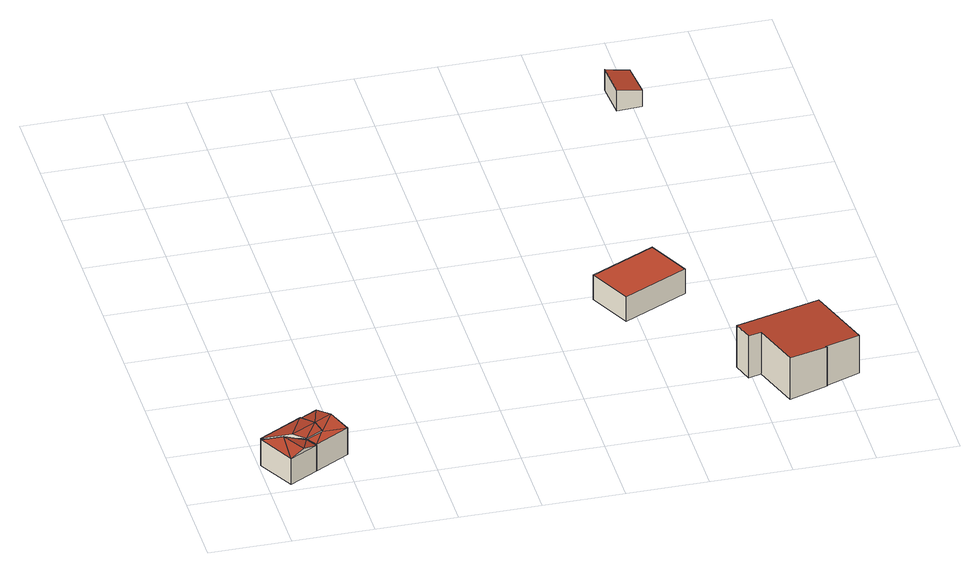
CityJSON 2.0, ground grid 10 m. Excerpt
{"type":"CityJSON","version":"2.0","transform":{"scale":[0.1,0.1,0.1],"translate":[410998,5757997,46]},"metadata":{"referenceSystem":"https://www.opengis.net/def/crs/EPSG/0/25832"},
"CityObjects":{
"building1":{"type":"Building","attributes":{"Gemeindeschluessel":"05515000","Geometrietyp2DReferenz":"3000","function":"31001_1310"},"address":[{"country":"Germany","locality":"Münster","thoroughfareNumber":"38","thoroughfareName":"Hengstlake"}],"children":["building1-1","building1-2"]},
"building1-1":{"type":"BuildingPart","attributes":{"roofType":"3100","measuredHeight":4.38},"parents":["building1"],"geometry":[{"type":"Solid","lod":"2","boundaries":[[[[0,1,2,3,4]],[[5,6,1,0]],[[7,8,9,6,5]],[[0,10,5]],[[11,10,0]],[[0,4,11]],[[7,5,10]],[[10,11,7]],[[1,6,9,2]],[[12,4,3]],[[8,7,13]],[[2,9,8,3]],[[8,13,12,3]],[[11,4,12,14,13,7]],[[13,14,12]]]],"semantics":{"surfaces":[{"type":"WallSurface"},{"type":"RoofSurface"},{"type":"GroundSurface"},{"type":"ClosureSurface"}],"values":[[0,0,0,0,1,1,1,1,2,0,0,3,3,0,3]]}}]},
"building1-2":{"type":"BuildingPart","attributes":{"roofType":"3100","measuredHeight":4.14},"parents":["building1"],"geometry":[{"type":"Solid","lod":"2","boundaries":[[[[15,16,9,8]],[[17,18,16,15]],[[3,2,18,17]],[[15,19,17]],[[19,15,8]],[[8,13,14,19]],[[17,19,14]],[[14,12,3,17]],[[16,18,2,9]],[[2,3,8,9]],[[12,13,8,3]],[[14,13,12]]]],"semantics":{"surfaces":[{"type":"WallSurface"},{"type":"RoofSurface"},{"type":"GroundSurface"},{"type":"ClosureSurface"}],"values":[[0,0,0,0,1,1,1,1,2,3,3,3]]}}]},
"building2":{"type":"Building","attributes":{"Gemeindeschluessel":"05515000","Geometrietyp2DReferenz":"3000","function":"51009_1610","roofType":"5000","measuredHeight":4.41},"geometry":[{"type":"Solid","lod":"2","boundaries":[[[[20,21,22,23]],[[24,16,21,20]],[[25,9,16,24]],[[26,6,9,25]],[[27,1,6,26]],[[23,22,1,27]],[[10,26,28]],[[20,28,26]],[[24,20,26]],[[26,25,24]],[[10,28,23]],[[23,27,10]],[[23,28,20]],[[26,10,27]],[[21,16,9,6,1,22]]]],"semantics":{"surfaces":[{"type":"WallSurface"},{"type":"RoofSurface"},{"type":"GroundSurface"}],"values":[[0,0,0,0,0,0,1,1,1,1,1,1,0,0,2]]}}]},
"building3":{"type":"Building","attributes":{"Gemeindeschluessel":"05515000","Geometrietyp2DReferenz":"3000","function":"31001_1000","roofType":"1000","measuredHeight":3.4},"address":[{"country":"Germany","locality":"Münster","thoroughfareNumber":"93","thoroughfareName":"Pleistertimpen"}],"geometry":[{"type":"Solid","lod":"2","boundaries":[[[[29,30,31,32]],[[33,34,30,29]],[[35,36,34,33]],[[32,31,36,35]],[[33,29,32,35]],[[30,34,36,31]]]],"semantics":{"surfaces":[{"type":"WallSurface"},{"type":"RoofSurface"},{"type":"GroundSurface"}],"values":[[0,0,0,0,1,2]]}}]},
"building4":{"type":"Building","attributes":{"Gemeindeschluessel":"05515000","Geometrietyp2DReferenz":"3000","function":"31001_1000","roofType":"2100","measuredHeight":5.9},"address":[{"country":"Germany","locality":"Münster","thoroughfareNumber":"91","thoroughfareName":"Pleistertimpen"}],"geometry":[{"type":"Solid","lod":"2","boundaries":[[[[37,38,39,40]],[[41,42,38,37]],[[43,44,42,41]],[[45,46,44,43]],[[47,48,46,45]],[[49,50,48,47]],[[51,52,50,49]],[[53,54,52,51]],[[40,39,54,53]],[[51,49,47,45,43,41,37,40,53]],[[38,42,44,46,48,50,52,54,39]]]],"semantics":{"surfaces":[{"type":"WallSurface"},{"type":"RoofSurface"},{"type":"GroundSurface"}],"values":[[0,0,0,0,0,0,0,0,0,1,2]]}}]},
"building5":{"type":"Building","attributes":{"Gemeindeschluessel":"05515000","Geometrietyp2DReferenz":"3000","function":"31001_2700","roofType":"2100","measuredHeight":2.9},"geometry":[{"type":"Solid","lod":"2","boundaries":[[[[55,56,57,58]],[[59,60,56,55]],[[61,62,60,59]],[[58,57,62,61]],[[59,55,58,61]],[[56,60,62,57]]]],"semantics":{"surfaces":[{"type":"WallSurface"},{"type":"RoofSurface"},{"type":"GroundSurface"}],"values":[[0,0,0,0,1,2]]}}]}
},
"vertices":[
[57,85,45],[57,85,7],[2,55,7],[2,55,43],[2,55,45],[75,53,45],[75,53,7],[54,42,45],[54,42,43],[54,42,7],[69,63,51],[38,46,51],[12,52,45],[43,44,45],[28,48,48],
[62,28,43],[62,28,7],[27,8,43],[27,8,7],[45,18,48],
[105,52,44],[105,52,7],[79,97,7],[79,97,44],[62,28,44],[54,42,44],[75,53,44],[57,85,44],[91,75,51],
[486,242,38],[486,242,4],[566,281,4],[566,281,38],[460,295,38],[460,295,4],[540,334,38],[540,334,4],
[694,153,59],[694,153,6],[602,122,6],[602,122,64],[722,71,59],[722,71,6],[678,55,61],[678,55,6],[679,54,61],[679,54,6],[631,38,64],[631,38,6],[611,97,64],[611,97,6],[595,92,65],[595,92,6],[587,117,65],[587,117,6],
[606,705,29],[606,705,6],[576,704,6],[576,704,35],[610,661,29],[610,661,6],[579,659,35],[579,659,6]
]}
